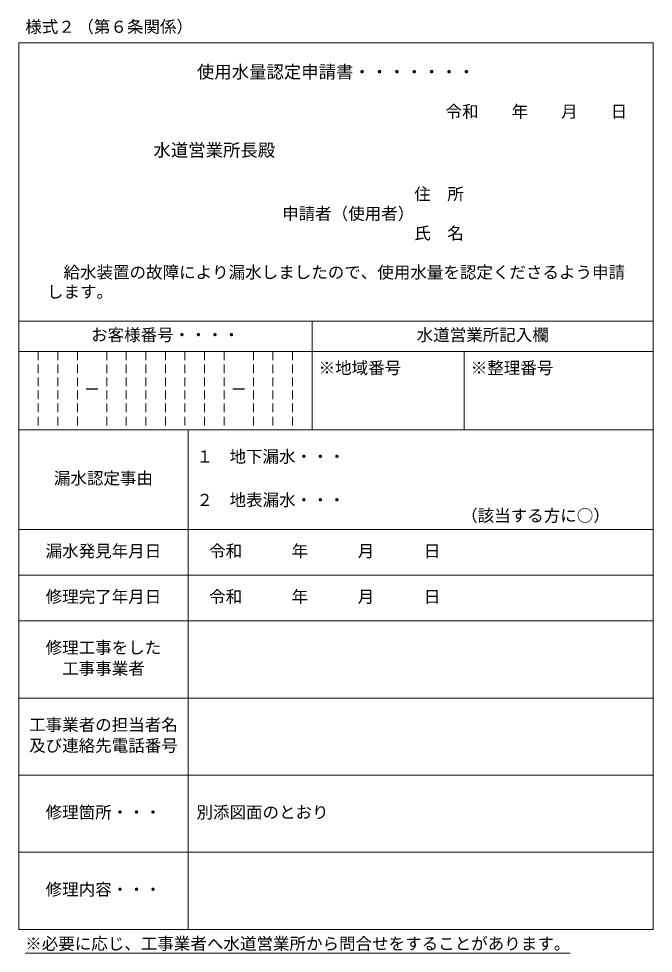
# Model space of a CAD drawing. Units: millimetres, scale not verified. Extents: x -7123 to 7477, y -10178 to 11331.
import ezdxf
from ezdxf.enums import TextEntityAlignment as Align

# ---------------------------------------------------------------- set-up
doc = ezdxf.new("R2010")
doc.units = ezdxf.units.MM
doc.header["$LTSCALE"] = 100
doc.linetypes.add('DASHED2', pattern=[3, 2, -1])
doc.layers.add('0-1', color=4, linetype='Continuous', lineweight=9)
doc.styles.add('ＭＳ ゴシック', font='')
doc.styles.add('ＭＳ 明朝', font='')
doc.styles.get('ＭＳ ゴシック').set_extended_font_data('MS Gothic')
doc.styles.get('ＭＳ 明朝').set_extended_font_data('MS Mincho')

msp = doc.modelspace()

# ---------------------------------------------------------------- linework, layer by layer
at = {"layer": '0-1'}
for p, q in [((-7122.6, 10772.5), (7477.4, 10772.5)), ((7477.4, 10772.5), (7477.4, -9627.5)), ((-7122.6, 4372.5), (7477.4, 4372.5)), ((-372.6, 4372.5), (-372.6, 1872.5)), ((-7122.6, 3672.5), (7477.4, 3672.5)), ((3127.4, 3672.5), (3127.4, 1872.5)), ((-7122.6, 1872.5), (7477.4, 1872.5)), ((-3222.6, 1872.5), (-3222.6, -9627.5)), ((-7122.6, -427.5), (7477.4, -427.5)), ((-7122.6, -1477.5), (7477.4, -1477.5)), ((-7122.6, -2527.5), (7477.4, -2527.5)), ((-7122.6, -4302.5), (7477.4, -4302.5)), ((-7122.6, -6077.5), (7477.4, -6077.5)), ((-7122.6, -7852.5), (7477.4, -7852.5)), ((-6972.6, -10177.5), (5567.4, -10177.5))]:
    msp.add_line(p, q, dxfattribs=at)
at = {"layer": '0-1', "linetype": 'DASHED2'}
for p, q in [((-6672.6, 3672.5), (-6672.6, 1872.5)), ((-6222.6, 3672.5), (-6222.6, 1872.5)), ((-5772.6, 3672.5), (-5772.6, 1872.5)), ((-5097.6, 3672.5), (-5097.6, 1872.5)), ((-4647.6, 3672.5), (-4647.6, 1872.5)), ((-4197.6, 3672.5), (-4197.6, 1872.5)), ((-3747.6, 3672.5), (-3747.6, 1872.5)), ((-3297.6, 3672.5), (-3297.6, 1872.5)), ((-2847.6, 3672.5), (-2847.6, 1872.5)), ((-2397.6, 3672.5), (-2397.6, 1872.5)), ((-1722.6, 3672.5), (-1722.6, 1872.5)), ((-1272.6, 3672.5), (-1272.6, 1872.5)), ((-822.6, 3672.5), (-822.6, 1872.5))]:
    msp.add_line(p, q, dxfattribs=at)
at = {"layer": '0-1'}
msp.add_lwpolyline([(-7122.6, 10772.5), (-7122.6, -9627.5), (7477.4, -9627.5)], dxfattribs=at)

# ---------------------------------------------------------------- texts
for s, style, p in [('様式２', 'ＭＳ ゴシック', (-6972.6, 10922.5)), ('（第６条関係）', 'ＭＳ 明朝', (-5772.6, 10922.5)), ('令和\u3000\u3000年\u3000\u3000月\u3000\u3000日', 'ＭＳ 明朝', (2697.4, 8972.5)), ('住\u3000所', 'ＭＳ 明朝', (1977.4, 7072.5)), ('申請者（使用者）', 'ＭＳ 明朝', (-1062.6, 6622.5)), ('氏\u3000名', 'ＭＳ 明朝', (1977.4, 6172.5)), ('\u3000給水装置の故障により漏水しましたので、使用水量を認定くださるよう申請', 'ＭＳ 明朝', (-6472.6, 5272.5)), ('します。', 'ＭＳ 明朝', (-6472.6, 4822.5)), ('お客様番号・・・・', 'ＭＳ 明朝', (-5457.6, 3832.5)), ('水道営業所記入欄', 'ＭＳ 明朝', (2032.4, 3832.5)), ('※地域番号', 'ＭＳ 明朝', (-222.6, 3072.5)), ('※整理番号', 'ＭＳ 明朝', (3277.4, 3072.5)), ('－', 'ＭＳ 明朝', (-5625.1, 2582.5)), ('－', 'ＭＳ 明朝', (-2250.1, 2582.5)), (' １', 'ＭＳ 明朝', (-3222.6, 1032.5)), ('地下漏水・・・', 'ＭＳ 明朝', (-2272.6, 1032.5)), ('漏水認定事由', 'ＭＳ 明朝', (-6312.6, 532.5)), ('地表漏水・・・', 'ＭＳ 明朝', (-2272.6, 32.5)), (' ２', 'ＭＳ 明朝', (-3222.6, 32.5)), ('（該当する方に○）', 'ＭＳ 明朝', (3057.4, -327.5)), ('漏水発見年月日', 'ＭＳ 明朝', (-6502.6, -1142.5)), ('令和\u3000\u3000\u3000年\u3000\u3000\u3000月\u3000\u3000\u3000日', 'ＭＳ 明朝', (-2742.6, -1142.5)), ('修理完了年月日', 'ＭＳ 明朝', (-6502.6, -2192.5)), ('令和\u3000\u3000\u3000年\u3000\u3000\u3000月\u3000\u3000\u3000日', 'ＭＳ 明朝', (-2742.6, -2192.5)), ('修理工事をした', 'ＭＳ 明朝', (-6502.6, -3365)), ('工事事業者', 'ＭＳ 明朝', (-6122.6, -3845)), ('工事業者の担当者名', 'ＭＳ 明朝', (-6882.6, -5140)), ('及び連絡先電話番号', 'ＭＳ 明朝', (-6882.6, -5620)), ('修理箇所・・・', 'ＭＳ 明朝', (-6502.6, -7155)), (' 別添図面のとおり', 'ＭＳ 明朝', (-3222.6, -7155)), ('修理内容・・・', 'ＭＳ 明朝', (-6502.6, -8930)), ('※必要に応じ、工事業者へ水道営業所から問合せをすることがあります。', 'ＭＳ ゴシック', (-6972.6, -10177.5))]:
    msp.add_text(s, height=278.6, dxfattribs=dict(at, style=style)).set_placement(p, align=Align.BOTTOM_LEFT)
at = {"layer": '0-1', "color": 7, "style": 'ＭＳ 明朝'}
for s, p in [('使用水量認定申請書・・・・・・・', (-3022.6, 9872.5)), ('水道営業所長殿', (-4022.6, 8072.5))]:
    msp.add_text(s, height=293.3, dxfattribs=at).set_placement(p, align=Align.BOTTOM_LEFT)

doc.saveas('drawing.dxf')
